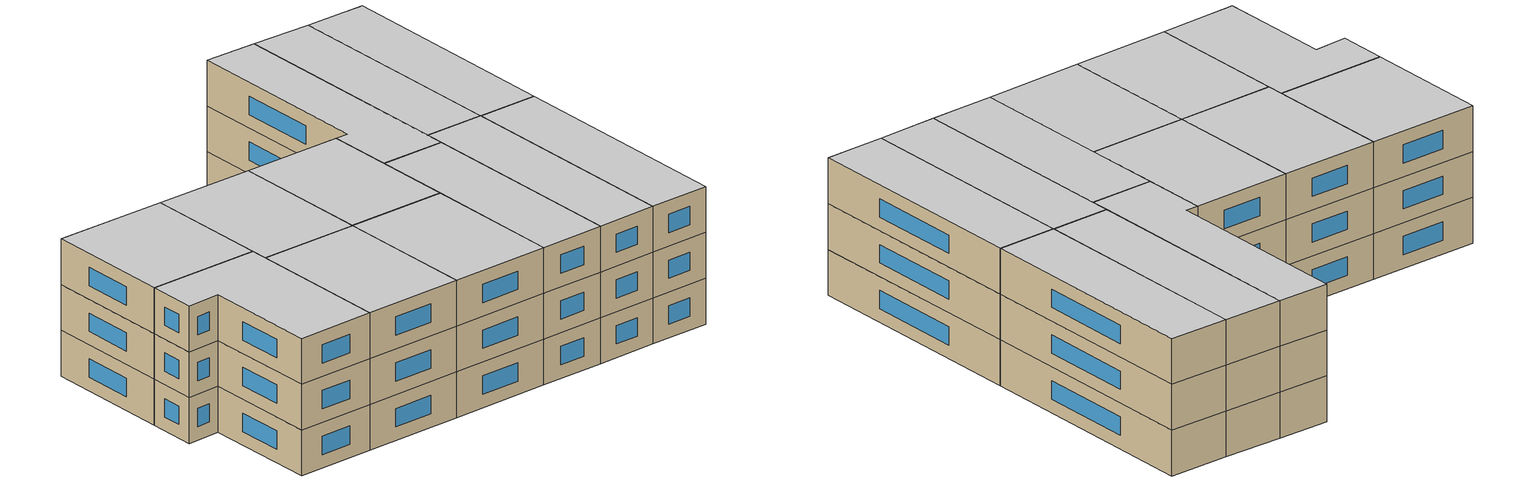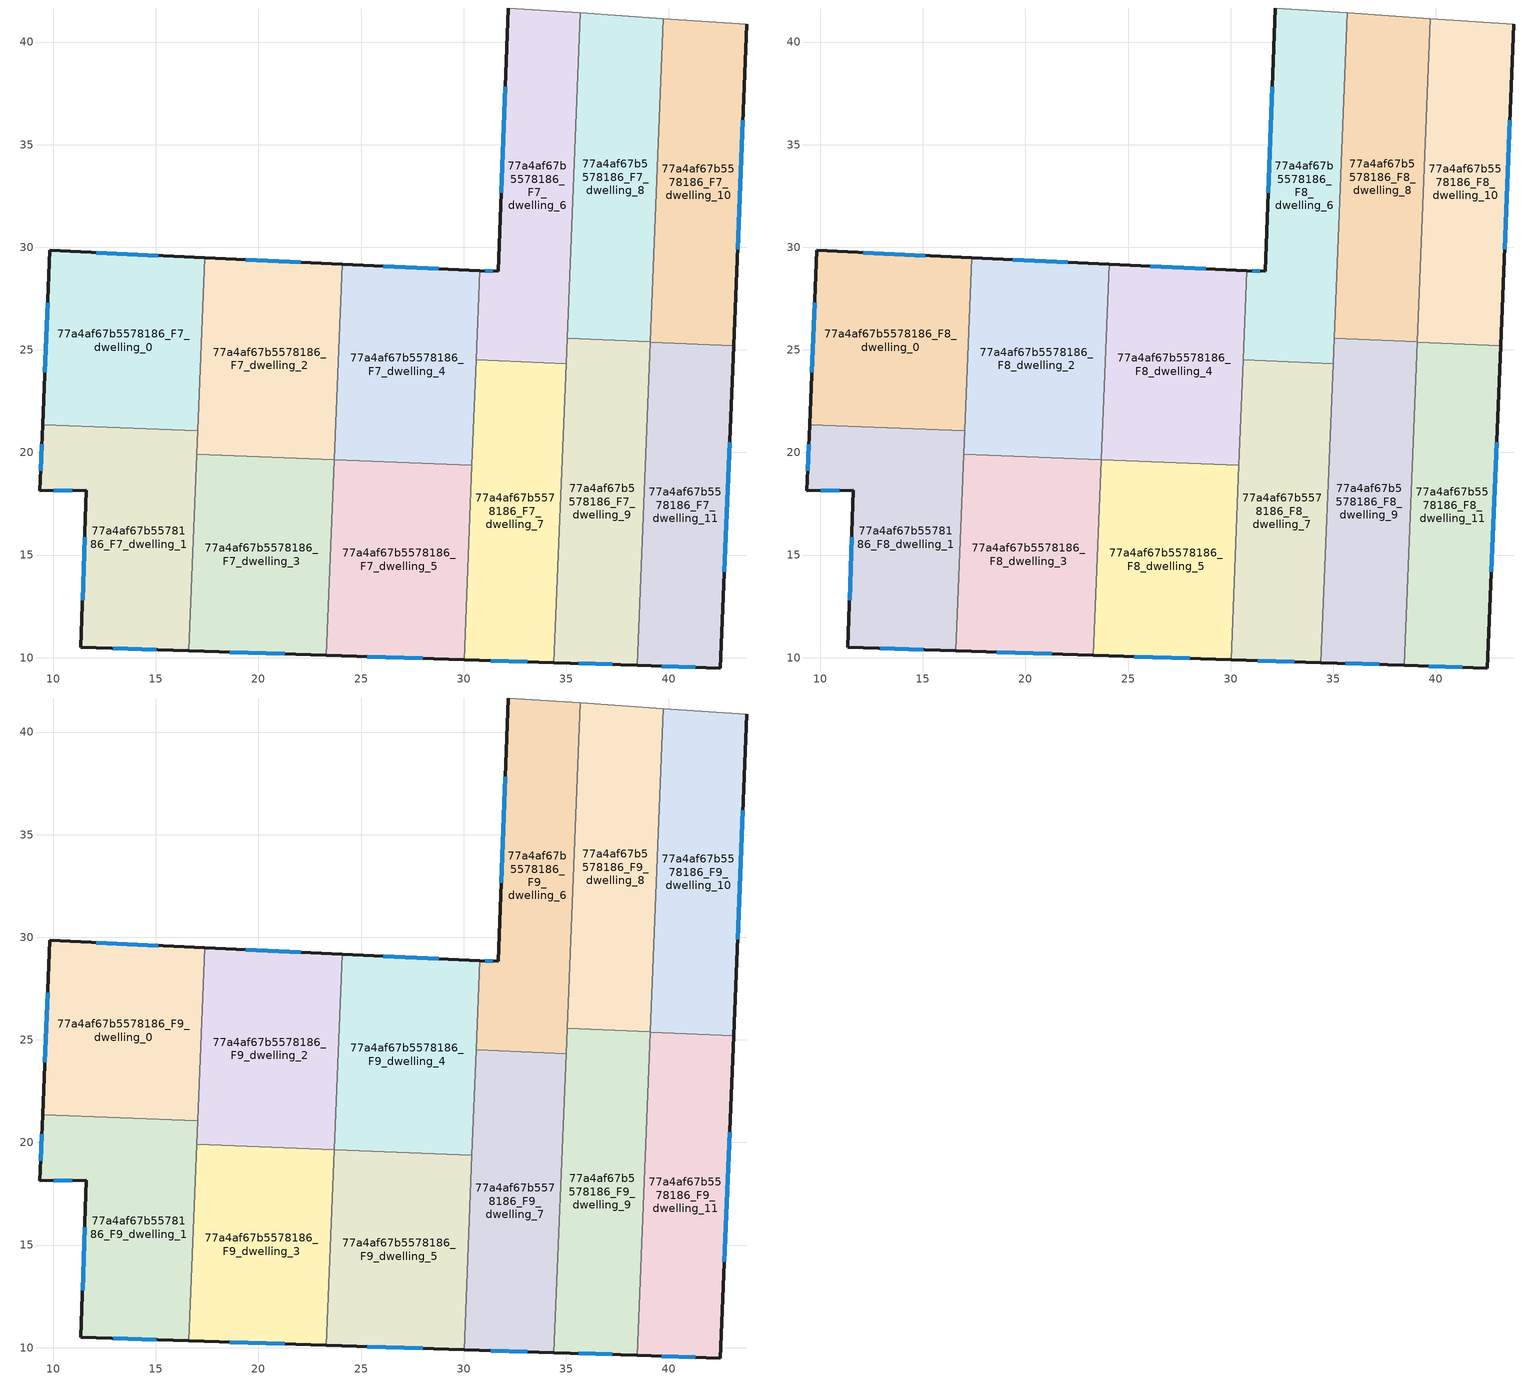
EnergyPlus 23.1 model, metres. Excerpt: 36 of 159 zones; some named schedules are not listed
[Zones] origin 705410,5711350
77a4af67b5578186_F7_dwelling_0
 floor to 77a4af67b5578186_F6_dwelling_0 (EU_floor_Construction): 17.38,29.49 17.04,21.05 9.48,21.36 9.83,29.84 z21
 wall outside (EU_wall_Construction): 17.38,29.49 9.83,29.84 9.48,21.36 z21:24
 wall to 77a4af67b5578186_F7_dwelling_1 (EU_wall_Construction): 9.48,21.36 17.04,21.05 z21:24
 wall to 77a4af67b5578186_F7_dwelling_2 (EU_wall_Construction): 17.04,21.05 17.38,29.49 z21:24
 window (EU_Window_Construction): 9.73,27.3 9.58,23.9 / 15.12,29.6 12.09,29.74 z21.9:23.1
77a4af67b5578186_F7_dwelling_1
 floor to 77a4af67b5578186_F6_dwelling_1 (EU_floor_Construction): 17.04,21.05 16.6,10.33 11.35,10.5 11.61,18.16 9.34,18.14 9.48,21.36 z21
 wall outside (EU_wall_Construction): 9.48,21.36 9.34,18.14 11.61,18.16 11.35,10.5 16.6,10.33 z21:24
 wall to 77a4af67b5578186_F7_dwelling_3 (EU_wall_Construction): 16.6,10.33 16.99,19.92 z21:24
 wall to 77a4af67b5578186_F7_dwelling_2 (EU_wall_Construction): 16.99,19.92 17.04,21.05 z21:24
 window (EU_Window_Construction): 12.92,10.45 15.03,10.39 / 11.53,15.86 11.42,12.8 / 10.02,18.15 10.93,18.15 / 9.44,20.4 9.38,19.1 z21.9:23.1
77a4af67b5578186_F7_dwelling_10
 floor to 77a4af67b5578186_F6_dwelling_10 (EU_floor_Construction): 43.79,40.87 43.16,25.2 39.09,25.37 39.73,41.15 z21
 wall outside (EU_wall_Construction): 43.16,25.2 43.79,40.87 z21:24
 wall to 77a4af67b5578186_F7_dwelling_11 (EU_wall_Construction): 39.09,25.37 43.16,25.2 z21:24
 wall adiabatic (EU_wall_Construction): 43.79,40.87 39.73,41.15 z21:24
 wall to 77a4af67b5578186_F7_dwelling_8 (EU_wall_Construction): 39.73,41.15 39.09,25.41 z21:24
 wall to 77a4af67b5578186_F7_dwelling_9 (EU_wall_Construction): 39.09,25.41 39.09,25.37 z21:24
 window (EU_Window_Construction): 43.35,29.89 43.6,36.18 z21.9:23.1
77a4af67b5578186_F7_dwelling_11
 floor to 77a4af67b5578186_F6_dwelling_11 (EU_floor_Construction): 43.16,25.2 42.51,9.5 38.45,9.63 39.09,25.37 z21
 wall outside (EU_wall_Construction): 38.45,9.63 42.51,9.5 43.16,25.2 z21:24
 wall to 77a4af67b5578186_F7_dwelling_9 (EU_wall_Construction): 39.09,25.37 38.45,9.63 z21:24
 window (EU_Window_Construction): 42.71,14.2 42.96,20.5 / 39.67,9.59 41.3,9.53 z21.9:23.1
77a4af67b5578186_F7_dwelling_2
 floor to 77a4af67b5578186_F6_dwelling_2 (EU_floor_Construction): 24.07,29.18 23.68,19.64 16.99,19.92 17.38,29.49 z21
 wall outside (EU_wall_Construction): 24.07,29.18 17.38,29.49 z21:24
 wall to 77a4af67b5578186_F7_dwelling_3 (EU_wall_Construction): 16.99,19.92 23.68,19.64 z21:24
 wall to 77a4af67b5578186_F7_dwelling_4 (EU_wall_Construction): 23.68,19.65 24.07,29.18 z21:24
 window (EU_Window_Construction): 22.07,29.27 19.38,29.4 z21.9:23.1
77a4af67b5578186_F7_dwelling_3
 floor to 77a4af67b5578186_F6_dwelling_3 (EU_floor_Construction): 23.68,19.64 23.29,10.12 16.6,10.33 16.99,19.92 z21
 wall outside (EU_wall_Construction): 16.6,10.33 23.29,10.12 z21:24
 wall to 77a4af67b5578186_F7_dwelling_5 (EU_wall_Construction): 23.29,10.12 23.68,19.64 z21:24
 window (EU_Window_Construction): 18.6,10.27 21.29,10.18 z21.9:23.1
77a4af67b5578186_F7_dwelling_4
 floor to 77a4af67b5578186_F6_dwelling_4 (EU_floor_Construction): 30.79,28.86 30.41,19.38 23.68,19.65 24.07,29.18 z21
 wall outside (EU_wall_Construction): 30.79,28.86 24.07,29.18 z21:24
 wall to 77a4af67b5578186_F7_dwelling_5 (EU_wall_Construction): 23.68,19.65 30.41,19.38 z21:24
 wall to 77a4af67b5578186_F7_dwelling_7 (EU_wall_Construction): 30.4,19.38 30.61,24.51 z21:24
 wall to 77a4af67b5578186_F7_dwelling_6 (EU_wall_Construction): 30.62,24.51 30.79,28.86 z21:24
 window (EU_Window_Construction): 28.78,28.96 26.08,29.08 z21.9:23.1
77a4af67b5578186_F7_dwelling_5
 floor to 77a4af67b5578186_F6_dwelling_5 (EU_floor_Construction): 30.41,19.38 30.02,9.9 23.29,10.12 23.68,19.65 z21
 wall outside (EU_wall_Construction): 23.29,10.12 30.02,9.9 z21:24
 wall to 77a4af67b5578186_F7_dwelling_7 (EU_wall_Construction): 30.02,9.9 30.4,19.38 z21:24
 window (EU_Window_Construction): 25.31,10.05 28,9.97 z21.9:23.1
77a4af67b5578186_F7_dwelling_6
 floor to 77a4af67b5578186_F6_dwelling_6 (EU_floor_Construction): 35.69,41.42 34.99,24.33 30.61,24.51 30.79,28.86 31.68,28.82 32.17,41.66 z21
 wall outside (EU_wall_Construction): 32.17,41.66 31.68,28.82 30.79,28.86 z21:24
 wall adiabatic (EU_wall_Construction): 35.69,41.42 32.17,41.66 z21:24
 wall to 77a4af67b5578186_F7_dwelling_7 (EU_wall_Construction): 30.61,24.51 34.99,24.33 z21:24
 wall to 77a4af67b5578186_F7_dwelling_8 (EU_wall_Construction): 35.04,25.57 35.69,41.42 z21:24
 wall to 77a4af67b5578186_F7_dwelling_9 (EU_wall_Construction): 34.99,24.33 35.04,25.57 z21:24
 window (EU_Window_Construction): 31.41,28.84 31.06,28.85 / 32.02,37.82 31.83,32.67 z21.9:23.1
77a4af67b5578186_F7_dwelling_7
 floor to 77a4af67b5578186_F6_dwelling_7 (EU_floor_Construction): 34.99,24.33 34.4,9.76 30.02,9.9 30.61,24.51 z21
 wall outside (EU_wall_Construction): 30.02,9.9 34.4,9.76 z21:24
 wall to 77a4af67b5578186_F7_dwelling_9 (EU_wall_Construction): 34.4,9.76 34.99,24.33 z21:24
 window (EU_Window_Construction): 31.33,9.86 33.09,9.8 z21.9:23.1
77a4af67b5578186_F7_dwelling_8
 floor to 77a4af67b5578186_F6_dwelling_8 (EU_floor_Construction): 39.73,41.15 39.09,25.41 35.05,25.57 35.69,41.42 z21
 wall to 77a4af67b5578186_F7_dwelling_9 (EU_wall_Construction): 35.05,25.57 39.09,25.41 z21:24
 wall adiabatic (EU_wall_Construction): 39.73,41.15 35.69,41.42 z21:24
77a4af67b5578186_F7_dwelling_9
 floor to 77a4af67b5578186_F6_dwelling_9 (EU_floor_Construction): 39.09,25.41 38.45,9.63 34.4,9.76 35.05,25.57 z21
 wall outside (EU_wall_Construction): 34.4,9.76 38.45,9.63 z21:24
 window (EU_Window_Construction): 35.61,9.72 37.24,9.67 z21.9:23.1
77a4af67b5578186_F8_dwelling_0
 floor to 77a4af67b5578186_F7_dwelling_0 (EU_floor_Construction): 17.38,29.49 17.04,21.05 9.48,21.36 9.83,29.84 z24
 wall outside (EU_wall_Construction): 17.38,29.49 9.83,29.84 9.48,21.36 z24:27
 wall to 77a4af67b5578186_F8_dwelling_1 (EU_wall_Construction): 9.48,21.36 17.04,21.05 z24:27
 wall to 77a4af67b5578186_F8_dwelling_2 (EU_wall_Construction): 17.04,21.05 17.38,29.49 z24:27
 window (EU_Window_Construction): 9.73,27.3 9.58,23.9 / 15.12,29.6 12.09,29.74 z24.9:26.1
77a4af67b5578186_F8_dwelling_1
 floor to 77a4af67b5578186_F7_dwelling_1 (EU_floor_Construction): 17.04,21.05 16.6,10.33 11.35,10.5 11.61,18.16 9.34,18.14 9.48,21.36 z24
 wall outside (EU_wall_Construction): 9.48,21.36 9.34,18.14 11.61,18.16 11.35,10.5 16.6,10.33 z24:27
 wall to 77a4af67b5578186_F8_dwelling_3 (EU_wall_Construction): 16.6,10.33 16.99,19.92 z24:27
 wall to 77a4af67b5578186_F8_dwelling_2 (EU_wall_Construction): 16.99,19.92 17.04,21.05 z24:27
 window (EU_Window_Construction): 12.92,10.45 15.03,10.39 / 11.53,15.86 11.42,12.8 / 10.02,18.15 10.93,18.15 / 9.44,20.4 9.38,19.1 z24.9:26.1
77a4af67b5578186_F8_dwelling_10
 floor to 77a4af67b5578186_F7_dwelling_10 (EU_floor_Construction): 43.79,40.87 43.16,25.2 39.09,25.37 39.73,41.15 z24
 wall outside (EU_wall_Construction): 43.16,25.2 43.79,40.87 z24:27
 wall to 77a4af67b5578186_F8_dwelling_11 (EU_wall_Construction): 39.09,25.37 43.16,25.2 z24:27
 wall adiabatic (EU_wall_Construction): 43.79,40.87 39.73,41.15 z24:27
 wall to 77a4af67b5578186_F8_dwelling_8 (EU_wall_Construction): 39.73,41.15 39.09,25.41 z24:27
 wall to 77a4af67b5578186_F8_dwelling_9 (EU_wall_Construction): 39.09,25.41 39.09,25.37 z24:27
 window (EU_Window_Construction): 43.35,29.89 43.6,36.18 z24.9:26.1
77a4af67b5578186_F8_dwelling_11
 floor to 77a4af67b5578186_F7_dwelling_11 (EU_floor_Construction): 43.16,25.2 42.51,9.5 38.45,9.63 39.09,25.37 z24
 wall outside (EU_wall_Construction): 38.45,9.63 42.51,9.5 43.16,25.2 z24:27
 wall to 77a4af67b5578186_F8_dwelling_9 (EU_wall_Construction): 39.09,25.37 38.45,9.63 z24:27
 window (EU_Window_Construction): 42.71,14.2 42.96,20.5 / 39.67,9.59 41.3,9.53 z24.9:26.1
77a4af67b5578186_F8_dwelling_2
 floor to 77a4af67b5578186_F7_dwelling_2 (EU_floor_Construction): 24.07,29.18 23.68,19.64 16.99,19.92 17.38,29.49 z24
 wall outside (EU_wall_Construction): 24.07,29.18 17.38,29.49 z24:27
 wall to 77a4af67b5578186_F8_dwelling_3 (EU_wall_Construction): 16.99,19.92 23.68,19.64 z24:27
 wall to 77a4af67b5578186_F8_dwelling_4 (EU_wall_Construction): 23.68,19.65 24.07,29.18 z24:27
 window (EU_Window_Construction): 22.07,29.27 19.38,29.4 z24.9:26.1
77a4af67b5578186_F8_dwelling_3
 floor to 77a4af67b5578186_F7_dwelling_3 (EU_floor_Construction): 23.68,19.64 23.29,10.12 16.6,10.33 16.99,19.92 z24
 wall outside (EU_wall_Construction): 16.6,10.33 23.29,10.12 z24:27
 wall to 77a4af67b5578186_F8_dwelling_5 (EU_wall_Construction): 23.29,10.12 23.68,19.64 z24:27
 window (EU_Window_Construction): 18.6,10.27 21.29,10.18 z24.9:26.1
77a4af67b5578186_F8_dwelling_4
 floor to 77a4af67b5578186_F7_dwelling_4 (EU_floor_Construction): 30.79,28.86 30.41,19.38 23.68,19.65 24.07,29.18 z24
 wall outside (EU_wall_Construction): 30.79,28.86 24.07,29.18 z24:27
 wall to 77a4af67b5578186_F8_dwelling_5 (EU_wall_Construction): 23.68,19.65 30.41,19.38 z24:27
 wall to 77a4af67b5578186_F8_dwelling_7 (EU_wall_Construction): 30.4,19.38 30.61,24.51 z24:27
 wall to 77a4af67b5578186_F8_dwelling_6 (EU_wall_Construction): 30.62,24.51 30.79,28.86 z24:27
 window (EU_Window_Construction): 28.78,28.96 26.08,29.08 z24.9:26.1
77a4af67b5578186_F8_dwelling_5
 floor to 77a4af67b5578186_F7_dwelling_5 (EU_floor_Construction): 30.41,19.38 30.02,9.9 23.29,10.12 23.68,19.65 z24
 wall outside (EU_wall_Construction): 23.29,10.12 30.02,9.9 z24:27
 wall to 77a4af67b5578186_F8_dwelling_7 (EU_wall_Construction): 30.02,9.9 30.4,19.38 z24:27
 window (EU_Window_Construction): 25.31,10.05 28,9.97 z24.9:26.1
77a4af67b5578186_F8_dwelling_6
 floor to 77a4af67b5578186_F7_dwelling_6 (EU_floor_Construction): 35.69,41.42 34.99,24.33 30.61,24.51 30.79,28.86 31.68,28.82 32.17,41.66 z24
 wall outside (EU_wall_Construction): 32.17,41.66 31.68,28.82 30.79,28.86 z24:27
 wall adiabatic (EU_wall_Construction): 35.69,41.42 32.17,41.66 z24:27
 wall to 77a4af67b5578186_F8_dwelling_7 (EU_wall_Construction): 30.61,24.51 34.99,24.33 z24:27
 wall to 77a4af67b5578186_F8_dwelling_8 (EU_wall_Construction): 35.04,25.57 35.69,41.42 z24:27
 wall to 77a4af67b5578186_F8_dwelling_9 (EU_wall_Construction): 34.99,24.33 35.04,25.57 z24:27
 window (EU_Window_Construction): 31.41,28.84 31.06,28.85 / 32.02,37.82 31.83,32.67 z24.9:26.1
77a4af67b5578186_F8_dwelling_7
 floor to 77a4af67b5578186_F7_dwelling_7 (EU_floor_Construction): 34.99,24.33 34.4,9.76 30.02,9.9 30.61,24.51 z24
 wall outside (EU_wall_Construction): 30.02,9.9 34.4,9.76 z24:27
 wall to 77a4af67b5578186_F8_dwelling_9 (EU_wall_Construction): 34.4,9.76 34.99,24.33 z24:27
 window (EU_Window_Construction): 31.33,9.86 33.09,9.8 z24.9:26.1
77a4af67b5578186_F8_dwelling_8
 floor to 77a4af67b5578186_F7_dwelling_8 (EU_floor_Construction): 39.73,41.15 39.09,25.41 35.05,25.57 35.69,41.42 z24
 wall to 77a4af67b5578186_F8_dwelling_9 (EU_wall_Construction): 35.05,25.57 39.09,25.41 z24:27
 wall adiabatic (EU_wall_Construction): 39.73,41.15 35.69,41.42 z24:27
77a4af67b5578186_F8_dwelling_9
 floor to 77a4af67b5578186_F7_dwelling_9 (EU_floor_Construction): 39.09,25.41 38.45,9.63 34.4,9.76 35.05,25.57 z24
 wall outside (EU_wall_Construction): 34.4,9.76 38.45,9.63 z24:27
 window (EU_Window_Construction): 35.61,9.72 37.24,9.67 z24.9:26.1
77a4af67b5578186_F9_dwelling_0
 floor to 77a4af67b5578186_F8_dwelling_0 (EU_floor_Construction): 17.38,29.49 17.04,21.05 9.48,21.36 9.83,29.84 z27
 wall outside (EU_wall_Construction): 17.38,29.49 9.83,29.84 9.48,21.36 z27:30
 wall to 77a4af67b5578186_F9_dwelling_1 (EU_wall_Construction): 9.48,21.36 17.04,21.05 z27:30
 wall to 77a4af67b5578186_F9_dwelling_2 (EU_wall_Construction): 17.04,21.05 17.38,29.49 z27:30
 window (EU_Window_Construction): 9.73,27.3 9.58,23.9 / 15.12,29.6 12.09,29.74 z27.9:29.1
 ceiling to 77a4af67b5578186_F10_dwelling_0 (EU_floor_Construction): 17.04,21.05 17.38,29.49 9.83,29.84 9.48,21.36 z30
77a4af67b5578186_F9_dwelling_1
 floor to 77a4af67b5578186_F8_dwelling_1 (EU_floor_Construction): 17.04,21.05 16.6,10.33 11.35,10.5 11.61,18.16 9.34,18.14 9.48,21.36 z27
 wall outside (EU_wall_Construction): 9.48,21.36 9.34,18.14 11.61,18.16 11.35,10.5 16.6,10.33 z27:30
 wall to 77a4af67b5578186_F9_dwelling_3 (EU_wall_Construction): 16.6,10.33 16.99,19.92 z27:30
 wall to 77a4af67b5578186_F9_dwelling_2 (EU_wall_Construction): 16.99,19.92 17.04,21.05 z27:30
 window (EU_Window_Construction): 12.92,10.45 15.03,10.39 / 11.53,15.86 11.42,12.8 / 10.02,18.15 10.93,18.15 / 9.44,20.4 9.38,19.1 z27.9:29.1
 ceiling to 77a4af67b5578186_F10_dwelling_1 (EU_floor_Construction): 16.6,10.33 17.04,21.05 9.48,21.36 9.34,18.14 11.61,18.16 11.35,10.5 z30
77a4af67b5578186_F9_dwelling_10
 floor to 77a4af67b5578186_F8_dwelling_10 (EU_floor_Construction): 43.79,40.87 43.16,25.2 39.09,25.37 39.73,41.15 z27
 wall outside (EU_wall_Construction): 43.16,25.2 43.79,40.87 z27:30
 wall to 77a4af67b5578186_F9_dwelling_11 (EU_wall_Construction): 39.09,25.37 43.16,25.2 z27:30
 wall adiabatic (EU_wall_Construction): 43.79,40.87 39.73,41.15 z27:30
 wall to 77a4af67b5578186_F9_dwelling_8 (EU_wall_Construction): 39.73,41.15 39.09,25.41 z27:30
 wall to 77a4af67b5578186_F9_dwelling_9 (EU_wall_Construction): 39.09,25.41 39.09,25.37 z27:30
 window (EU_Window_Construction): 43.35,29.89 43.6,36.18 z27.9:29.1
 ceiling to 77a4af67b5578186_F10_dwelling_10 (EU_floor_Construction): 43.16,25.2 43.79,40.87 39.73,41.15 39.09,25.37 z30
77a4af67b5578186_F9_dwelling_11
 floor to 77a4af67b5578186_F8_dwelling_11 (EU_floor_Construction): 43.16,25.2 42.51,9.5 38.45,9.63 39.09,25.37 z27
 wall outside (EU_wall_Construction): 38.45,9.63 42.51,9.5 43.16,25.2 z27:30
 wall to 77a4af67b5578186_F9_dwelling_9 (EU_wall_Construction): 39.09,25.37 38.45,9.63 z27:30
 window (EU_Window_Construction): 42.71,14.2 42.96,20.5 / 39.67,9.59 41.3,9.53 z27.9:29.1
 ceiling to 77a4af67b5578186_F10_dwelling_11 (EU_floor_Construction): 42.51,9.5 43.16,25.2 39.09,25.37 38.45,9.63 z30
77a4af67b5578186_F9_dwelling_2
 floor to 77a4af67b5578186_F8_dwelling_2 (EU_floor_Construction): 24.07,29.18 23.68,19.64 16.99,19.92 17.38,29.49 z27
 wall outside (EU_wall_Construction): 24.07,29.18 17.38,29.49 z27:30
 wall to 77a4af67b5578186_F9_dwelling_3 (EU_wall_Construction): 16.99,19.92 23.68,19.64 z27:30
 wall to 77a4af67b5578186_F9_dwelling_4 (EU_wall_Construction): 23.68,19.65 24.07,29.18 z27:30
 window (EU_Window_Construction): 22.07,29.27 19.38,29.4 z27.9:29.1
 ceiling to 77a4af67b5578186_F10_dwelling_2 (EU_floor_Construction): 23.68,19.64 24.07,29.18 17.38,29.49 16.99,19.92 z30
77a4af67b5578186_F9_dwelling_3
 floor to 77a4af67b5578186_F8_dwelling_3 (EU_floor_Construction): 23.68,19.64 23.29,10.12 16.6,10.33 16.99,19.92 z27
 wall outside (EU_wall_Construction): 16.6,10.33 23.29,10.12 z27:30
 wall to 77a4af67b5578186_F9_dwelling_5 (EU_wall_Construction): 23.29,10.12 23.68,19.64 z27:30
 window (EU_Window_Construction): 18.6,10.27 21.29,10.18 z27.9:29.1
 ceiling to 77a4af67b5578186_F10_dwelling_3 (EU_floor_Construction): 23.29,10.12 23.68,19.64 16.99,19.92 16.6,10.33 z30
77a4af67b5578186_F9_dwelling_4
 floor to 77a4af67b5578186_F8_dwelling_4 (EU_floor_Construction): 30.79,28.86 30.41,19.38 23.68,19.65 24.07,29.18 z27
 wall outside (EU_wall_Construction): 30.79,28.86 24.07,29.18 z27:30
 wall to 77a4af67b5578186_F9_dwelling_5 (EU_wall_Construction): 23.68,19.65 30.41,19.38 z27:30
 wall to 77a4af67b5578186_F9_dwelling_7 (EU_wall_Construction): 30.4,19.38 30.61,24.51 z27:30
 wall to 77a4af67b5578186_F9_dwelling_6 (EU_wall_Construction): 30.62,24.51 30.79,28.86 z27:30
 window (EU_Window_Construction): 28.78,28.96 26.08,29.08 z27.9:29.1
 ceiling to 77a4af67b5578186_F10_dwelling_4 (EU_floor_Construction): 30.41,19.38 30.79,28.86 24.07,29.18 23.68,19.65 z30
77a4af67b5578186_F9_dwelling_5
 floor to 77a4af67b5578186_F8_dwelling_5 (EU_floor_Construction): 30.41,19.38 30.02,9.9 23.29,10.12 23.68,19.65 z27
 wall outside (EU_wall_Construction): 23.29,10.12 30.02,9.9 z27:30
 wall to 77a4af67b5578186_F9_dwelling_7 (EU_wall_Construction): 30.02,9.9 30.4,19.38 z27:30
 window (EU_Window_Construction): 25.31,10.05 28,9.97 z27.9:29.1
 ceiling to 77a4af67b5578186_F10_dwelling_5 (EU_floor_Construction): 30.02,9.9 30.41,19.38 23.68,19.65 23.29,10.12 z30
77a4af67b5578186_F9_dwelling_6
 floor to 77a4af67b5578186_F8_dwelling_6 (EU_floor_Construction): 35.69,41.42 34.99,24.33 30.61,24.51 30.79,28.86 31.68,28.82 32.17,41.66 z27
 wall outside (EU_wall_Construction): 32.17,41.66 31.68,28.82 30.79,28.86 z27:30
 wall adiabatic (EU_wall_Construction): 35.69,41.42 32.17,41.66 z27:30
 wall to 77a4af67b5578186_F9_dwelling_7 (EU_wall_Construction): 30.61,24.51 34.99,24.33 z27:30
 wall to 77a4af67b5578186_F9_dwelling_8 (EU_wall_Construction): 35.04,25.57 35.69,41.42 z27:30
 wall to 77a4af67b5578186_F9_dwelling_9 (EU_wall_Construction): 34.99,24.33 35.04,25.57 z27:30
 window (EU_Window_Construction): 31.41,28.84 31.06,28.85 / 32.02,37.82 31.83,32.67 z27.9:29.1
 ceiling to 77a4af67b5578186_F10_dwelling_6 (EU_floor_Construction): 34.99,24.33 35.69,41.42 32.17,41.66 31.68,28.82 30.79,28.86 30.61,24.51 z30
77a4af67b5578186_F9_dwelling_7
 floor to 77a4af67b5578186_F8_dwelling_7 (EU_floor_Construction): 34.99,24.33 34.4,9.76 30.02,9.9 30.61,24.51 z27
 wall outside (EU_wall_Construction): 30.02,9.9 34.4,9.76 z27:30
 wall to 77a4af67b5578186_F9_dwelling_9 (EU_wall_Construction): 34.4,9.76 34.99,24.33 z27:30
 window (EU_Window_Construction): 31.33,9.86 33.09,9.8 z27.9:29.1
 ceiling to 77a4af67b5578186_F10_dwelling_7 (EU_floor_Construction): 34.4,9.76 34.99,24.33 30.61,24.51 30.02,9.9 z30
77a4af67b5578186_F9_dwelling_8
 floor to 77a4af67b5578186_F8_dwelling_8 (EU_floor_Construction): 39.73,41.15 39.09,25.41 35.05,25.57 35.69,41.42 z27
 wall to 77a4af67b5578186_F9_dwelling_9 (EU_wall_Construction): 35.05,25.57 39.09,25.41 z27:30
 wall adiabatic (EU_wall_Construction): 39.73,41.15 35.69,41.42 z27:30
 ceiling to 77a4af67b5578186_F10_dwelling_8 (EU_floor_Construction): 39.09,25.41 39.73,41.15 35.69,41.42 35.05,25.57 z30
77a4af67b5578186_F9_dwelling_9
 floor to 77a4af67b5578186_F8_dwelling_9 (EU_floor_Construction): 39.09,25.41 38.45,9.63 34.4,9.76 35.05,25.57 z27
 wall outside (EU_wall_Construction): 34.4,9.76 38.45,9.63 z27:30
 window (EU_Window_Construction): 35.61,9.72 37.24,9.67 z27.9:29.1
 ceiling to 77a4af67b5578186_F10_dwelling_9 (EU_floor_Construction): 38.45,9.63 39.09,25.41 35.05,25.57 34.4,9.76 z30
[Building]
EU S2 Campaign: North Axis=0; Terrain=City; Solar Distribution=FullExterior
[Site:Location]
London: Latitude=51.5; Longitude=-0.5; Time Zone=0; Elevation=25
[SizingPeriod:WeatherFileDays]
AnnualSizingPeriod: Begin Month=1; Begin Day of Month=1; End Month=12; End Day of Month=31; Day of Week for Start Day=Monday; Use Weather File Daylight Saving Period=No; Use Weather File Rain and Snow Indicators=No
[MATERIAL]
EU_InternalMass_Material: Roughness=MediumRough; Thickness=0.1; Conductivity=1; Density=1800; Specific Heat=900; Thermal Absorptance=0.9; Solar Absorptance=0.7; Visible Absorptance=0.7
[MATERIAL:NOMASS] Roughness=MediumRough; Thermal Absorptance=0.9; Solar Absorptance=0.7; Visible Absorptance=0.7
Name | Thermal Resistance
EU_wall_NoMass | 1.04674
EU_floor_NoMass | 2.04616
[WINDOWMATERIAL:SIMPLEGLAZINGSYSTEM]
EU_Window_SimpleGlazing: UFactor=4.25843; Solar Heat Gain Coefficient=0.85; Visible Transmittance=0.85
[CONSTRUCTION]
EU_wall_Construction: EU_wall_NoMass
EU_floor_Construction: EU_floor_NoMass
EU_Window_Construction: EU_Window_SimpleGlazing
EU_InternalMass_Construction: EU_InternalMass_Material
[ZONE] Type=1; Multiplier=1; Ceiling Height=autocalculate; Floor Area=autocalculate; Part of Total Floor Area=Yes
Name | Volume
77a4af67b5578186_F7_dwelling_0; 77a4af67b5578186_F8_dwelling_0; 77a4af67b5578186_F9_dwelling_0 | 192.081
77a4af67b5578186_F7_dwelling_1; 77a4af67b5578186_F8_dwelling_1; 77a4af67b5578186_F9_dwelling_1 | 192.085
77a4af67b5578186_F7_dwelling_10; 77a4af67b5578186_F8_dwelling_10; 77a4af67b5578186_F9_dwelling_10 | 192.09
77a4af67b5578186_F7_dwelling_11; 77a4af67b5578186_F8_dwelling_11; 77a4af67b5578186_F9_dwelling_11 | 192.076
77a4af67b5578186_F7_dwelling_2; 77a4af67b5578186_F8_dwelling_2; 77a4af67b5578186_F9_dwelling_2 | 192.092
77a4af67b5578186_F7_dwelling_3; 77a4af67b5578186_F8_dwelling_3; 77a4af67b5578186_F9_dwelling_3 | 192.078
77a4af67b5578186_F7_dwelling_4; 77a4af67b5578186_F8_dwelling_4; 77a4af67b5578186_F9_dwelling_4 | 192.07
77a4af67b5578186_F7_dwelling_5; 77a4af67b5578186_F8_dwelling_5; 77a4af67b5578186_F9_dwelling_5 | 192.069
77a4af67b5578186_F7_dwelling_6; 77a4af67b5578186_F8_dwelling_6; 77a4af67b5578186_F9_dwelling_6 | 192.056
77a4af67b5578186_F7_dwelling_7; 77a4af67b5578186_F8_dwelling_7; 77a4af67b5578186_F9_dwelling_7 | 192.053
77a4af67b5578186_F7_dwelling_8; 77a4af67b5578186_F8_dwelling_8; 77a4af67b5578186_F9_dwelling_8 | 192.045
77a4af67b5578186_F7_dwelling_9; 77a4af67b5578186_F8_dwelling_9; 77a4af67b5578186_F9_dwelling_9 | 192.064
[INTERNALMASS] Construction=EU_InternalMass_Construction
Name | Zone or ZoneList | Surface Area
77a4af67b5578186_F7_dwelling_0_EU_InternalMass | 77a4af67b5578186_F7_dwelling_0 | 64.0267
77a4af67b5578186_F7_dwelling_1_EU_InternalMass | 77a4af67b5578186_F7_dwelling_1 | 64.0281
77a4af67b5578186_F7_dwelling_2_EU_InternalMass | 77a4af67b5578186_F7_dwelling_2 | 64.0305
77a4af67b5578186_F7_dwelling_3_EU_InternalMass | 77a4af67b5578186_F7_dwelling_3 | 64.026
77a4af67b5578186_F7_dwelling_4_EU_InternalMass | 77a4af67b5578186_F7_dwelling_4 | 64.0257
77a4af67b5578186_F7_dwelling_5_EU_InternalMass | 77a4af67b5578186_F7_dwelling_5 | 64.0233
77a4af67b5578186_F7_dwelling_6_EU_InternalMass | 77a4af67b5578186_F7_dwelling_6 | 64.0185
77a4af67b5578186_F7_dwelling_7_EU_InternalMass | 77a4af67b5578186_F7_dwelling_7 | 64.018
77a4af67b5578186_F7_dwelling_8_EU_InternalMass | 77a4af67b5578186_F7_dwelling_8 | 64.0146
77a4af67b5578186_F7_dwelling_9_EU_InternalMass | 77a4af67b5578186_F7_dwelling_9 | 64.0217
77a4af67b5578186_F7_dwelling_10_EU_InternalMass | 77a4af67b5578186_F7_dwelling_10 | 64.03
77a4af67b5578186_F7_dwelling_11_EU_InternalMass | 77a4af67b5578186_F7_dwelling_11 | 64.0256
77a4af67b5578186_F8_dwelling_0_EU_InternalMass | 77a4af67b5578186_F8_dwelling_0 | 64.0267
77a4af67b5578186_F8_dwelling_1_EU_InternalMass | 77a4af67b5578186_F8_dwelling_1 | 64.0281
77a4af67b5578186_F8_dwelling_2_EU_InternalMass | 77a4af67b5578186_F8_dwelling_2 | 64.0305
77a4af67b5578186_F8_dwelling_3_EU_InternalMass | 77a4af67b5578186_F8_dwelling_3 | 64.026
77a4af67b5578186_F8_dwelling_4_EU_InternalMass | 77a4af67b5578186_F8_dwelling_4 | 64.0257
77a4af67b5578186_F8_dwelling_5_EU_InternalMass | 77a4af67b5578186_F8_dwelling_5 | 64.0233
77a4af67b5578186_F8_dwelling_6_EU_InternalMass | 77a4af67b5578186_F8_dwelling_6 | 64.0185
77a4af67b5578186_F8_dwelling_7_EU_InternalMass | 77a4af67b5578186_F8_dwelling_7 | 64.018
77a4af67b5578186_F8_dwelling_8_EU_InternalMass | 77a4af67b5578186_F8_dwelling_8 | 64.0146
77a4af67b5578186_F8_dwelling_9_EU_InternalMass | 77a4af67b5578186_F8_dwelling_9 | 64.0217
77a4af67b5578186_F8_dwelling_10_EU_InternalMass | 77a4af67b5578186_F8_dwelling_10 | 64.03
77a4af67b5578186_F8_dwelling_11_EU_InternalMass | 77a4af67b5578186_F8_dwelling_11 | 64.0256
77a4af67b5578186_F9_dwelling_0_EU_InternalMass | 77a4af67b5578186_F9_dwelling_0 | 64.0267
77a4af67b5578186_F9_dwelling_1_EU_InternalMass | 77a4af67b5578186_F9_dwelling_1 | 64.0281
77a4af67b5578186_F9_dwelling_2_EU_InternalMass | 77a4af67b5578186_F9_dwelling_2 | 64.0305
77a4af67b5578186_F9_dwelling_3_EU_InternalMass | 77a4af67b5578186_F9_dwelling_3 | 64.026
77a4af67b5578186_F9_dwelling_4_EU_InternalMass | 77a4af67b5578186_F9_dwelling_4 | 64.0257
77a4af67b5578186_F9_dwelling_5_EU_InternalMass | 77a4af67b5578186_F9_dwelling_5 | 64.0233
77a4af67b5578186_F9_dwelling_6_EU_InternalMass | 77a4af67b5578186_F9_dwelling_6 | 64.0185
77a4af67b5578186_F9_dwelling_7_EU_InternalMass | 77a4af67b5578186_F9_dwelling_7 | 64.018
77a4af67b5578186_F9_dwelling_8_EU_InternalMass | 77a4af67b5578186_F9_dwelling_8 | 64.0146
77a4af67b5578186_F9_dwelling_9_EU_InternalMass | 77a4af67b5578186_F9_dwelling_9 | 64.0217
77a4af67b5578186_F9_dwelling_10_EU_InternalMass | 77a4af67b5578186_F9_dwelling_10 | 64.03
77a4af67b5578186_F9_dwelling_11_EU_InternalMass | 77a4af67b5578186_F9_dwelling_11 | 64.0256
[OTHEREQUIPMENT] Fuel Type=Electricity; Design Level Calculation Method=Watts/Area; Power per Zone Floor Area=1; Fraction Latent=0; Fraction Radiant=0; Fraction Lost=0; Carbon Dioxide Generation Rate=0; EndUse Subcategory=EU_Step8_InternalGains
Name | Zone or ZoneList or Space or SpaceList | Schedule
EU_Step8_InternalGain_77a4af67b5578186_F7_dwelling_0_f000 | 77a4af67b5578186_F7_dwelling_0 | EU_Step8_GainSchedule_77a4af67b5578186_F7_dwelling_0_f000
EU_Step8_InternalGain_77a4af67b5578186_F7_dwelling_1_f000 | 77a4af67b5578186_F7_dwelling_1 | EU_Step8_GainSchedule_77a4af67b5578186_F7_dwelling_1_f000
EU_Step8_InternalGain_77a4af67b5578186_F7_dwelling_2_f000 | 77a4af67b5578186_F7_dwelling_2 | EU_Step8_GainSchedule_77a4af67b5578186_F7_dwelling_2_f000
EU_Step8_InternalGain_77a4af67b5578186_F7_dwelling_3_f000 | 77a4af67b5578186_F7_dwelling_3 | EU_Step8_GainSchedule_77a4af67b5578186_F7_dwelling_3_f000
EU_Step8_InternalGain_77a4af67b5578186_F7_dwelling_4_f000 | 77a4af67b5578186_F7_dwelling_4 | EU_Step8_GainSchedule_77a4af67b5578186_F7_dwelling_4_f000
EU_Step8_InternalGain_77a4af67b5578186_F7_dwelling_5_f000 | 77a4af67b5578186_F7_dwelling_5 | EU_Step8_GainSchedule_77a4af67b5578186_F7_dwelling_5_f000
EU_Step8_InternalGain_77a4af67b5578186_F7_dwelling_6_f000 | 77a4af67b5578186_F7_dwelling_6 | EU_Step8_GainSchedule_77a4af67b5578186_F7_dwelling_6_f000
EU_Step8_InternalGain_77a4af67b5578186_F7_dwelling_7_f000 | 77a4af67b5578186_F7_dwelling_7 | EU_Step8_GainSchedule_77a4af67b5578186_F7_dwelling_7_f000
EU_Step8_InternalGain_77a4af67b5578186_F7_dwelling_8_f000 | 77a4af67b5578186_F7_dwelling_8 | EU_Step8_GainSchedule_77a4af67b5578186_F7_dwelling_8_f000
EU_Step8_InternalGain_77a4af67b5578186_F7_dwelling_9_f000 | 77a4af67b5578186_F7_dwelling_9 | EU_Step8_GainSchedule_77a4af67b5578186_F7_dwelling_9_f000
EU_Step8_InternalGain_77a4af67b5578186_F7_dwelling_10_f000 | 77a4af67b5578186_F7_dwelling_10 | EU_Step8_GainSchedule_77a4af67b5578186_F7_dwelling_10_f000
EU_Step8_InternalGain_77a4af67b5578186_F7_dwelling_11_f000 | 77a4af67b5578186_F7_dwelling_11 | EU_Step8_GainSchedule_77a4af67b5578186_F7_dwelling_11_f000
EU_Step8_InternalGain_77a4af67b5578186_F8_dwelling_0_f000 | 77a4af67b5578186_F8_dwelling_0 | EU_Step8_GainSchedule_77a4af67b5578186_F8_dwelling_0_f000
EU_Step8_InternalGain_77a4af67b5578186_F8_dwelling_1_f000 | 77a4af67b5578186_F8_dwelling_1 | EU_Step8_GainSchedule_77a4af67b5578186_F8_dwelling_1_f000
EU_Step8_InternalGain_77a4af67b5578186_F8_dwelling_2_f000 | 77a4af67b5578186_F8_dwelling_2 | EU_Step8_GainSchedule_77a4af67b5578186_F8_dwelling_2_f000
EU_Step8_InternalGain_77a4af67b5578186_F8_dwelling_3_f000 | 77a4af67b5578186_F8_dwelling_3 | EU_Step8_GainSchedule_77a4af67b5578186_F8_dwelling_3_f000
EU_Step8_InternalGain_77a4af67b5578186_F8_dwelling_4_f000 | 77a4af67b5578186_F8_dwelling_4 | EU_Step8_GainSchedule_77a4af67b5578186_F8_dwelling_4_f000
EU_Step8_InternalGain_77a4af67b5578186_F8_dwelling_5_f000 | 77a4af67b5578186_F8_dwelling_5 | EU_Step8_GainSchedule_77a4af67b5578186_F8_dwelling_5_f000
EU_Step8_InternalGain_77a4af67b5578186_F8_dwelling_6_f000 | 77a4af67b5578186_F8_dwelling_6 | EU_Step8_GainSchedule_77a4af67b5578186_F8_dwelling_6_f000
EU_Step8_InternalGain_77a4af67b5578186_F8_dwelling_7_f000 | 77a4af67b5578186_F8_dwelling_7 | EU_Step8_GainSchedule_77a4af67b5578186_F8_dwelling_7_f000
EU_Step8_InternalGain_77a4af67b5578186_F8_dwelling_8_f000 | 77a4af67b5578186_F8_dwelling_8 | EU_Step8_GainSchedule_77a4af67b5578186_F8_dwelling_8_f000
EU_Step8_InternalGain_77a4af67b5578186_F8_dwelling_9_f000 | 77a4af67b5578186_F8_dwelling_9 | EU_Step8_GainSchedule_77a4af67b5578186_F8_dwelling_9_f000
EU_Step8_InternalGain_77a4af67b5578186_F8_dwelling_10_f000 | 77a4af67b5578186_F8_dwelling_10 | EU_Step8_GainSchedule_77a4af67b5578186_F8_dwelling_10_f000
EU_Step8_InternalGain_77a4af67b5578186_F8_dwelling_11_f000 | 77a4af67b5578186_F8_dwelling_11 | EU_Step8_GainSchedule_77a4af67b5578186_F8_dwelling_11_f000
EU_Step8_InternalGain_77a4af67b5578186_F9_dwelling_0_f000 | 77a4af67b5578186_F9_dwelling_0 | EU_Step8_GainSchedule_77a4af67b5578186_F9_dwelling_0_f000
EU_Step8_InternalGain_77a4af67b5578186_F9_dwelling_1_f000 | 77a4af67b5578186_F9_dwelling_1 | EU_Step8_GainSchedule_77a4af67b5578186_F9_dwelling_1_f000
EU_Step8_InternalGain_77a4af67b5578186_F9_dwelling_2_f000 | 77a4af67b5578186_F9_dwelling_2 | EU_Step8_GainSchedule_77a4af67b5578186_F9_dwelling_2_f000
EU_Step8_InternalGain_77a4af67b5578186_F9_dwelling_3_f000 | 77a4af67b5578186_F9_dwelling_3 | EU_Step8_GainSchedule_77a4af67b5578186_F9_dwelling_3_f000
EU_Step8_InternalGain_77a4af67b5578186_F9_dwelling_4_f000 | 77a4af67b5578186_F9_dwelling_4 | EU_Step8_GainSchedule_77a4af67b5578186_F9_dwelling_4_f000
EU_Step8_InternalGain_77a4af67b5578186_F9_dwelling_5_f000 | 77a4af67b5578186_F9_dwelling_5 | EU_Step8_GainSchedule_77a4af67b5578186_F9_dwelling_5_f000
EU_Step8_InternalGain_77a4af67b5578186_F9_dwelling_6_f000 | 77a4af67b5578186_F9_dwelling_6 | EU_Step8_GainSchedule_77a4af67b5578186_F9_dwelling_6_f000
EU_Step8_InternalGain_77a4af67b5578186_F9_dwelling_7_f000 | 77a4af67b5578186_F9_dwelling_7 | EU_Step8_GainSchedule_77a4af67b5578186_F9_dwelling_7_f000
EU_Step8_InternalGain_77a4af67b5578186_F9_dwelling_8_f000 | 77a4af67b5578186_F9_dwelling_8 | EU_Step8_GainSchedule_77a4af67b5578186_F9_dwelling_8_f000
EU_Step8_InternalGain_77a4af67b5578186_F9_dwelling_9_f000 | 77a4af67b5578186_F9_dwelling_9 | EU_Step8_GainSchedule_77a4af67b5578186_F9_dwelling_9_f000
EU_Step8_InternalGain_77a4af67b5578186_F9_dwelling_10_f000 | 77a4af67b5578186_F9_dwelling_10 | EU_Step8_GainSchedule_77a4af67b5578186_F9_dwelling_10_f000
EU_Step8_InternalGain_77a4af67b5578186_F9_dwelling_11_f000 | 77a4af67b5578186_F9_dwelling_11 | EU_Step8_GainSchedule_77a4af67b5578186_F9_dwelling_11_f000
[ZONEVENTILATION:DESIGNFLOWRATE] Schedule=EU_AlwaysOn; Design Flow Rate Calculation Method=AirChanges/Hour; Air Changes per Hour=0.488719; Ventilation Type=Natural; Fan Pressure Rise=0; Fan Total Efficiency=1; Constant Term Coefficient=1; Temperature Term Coefficient=0; Velocity Term Coefficient=0; Velocity Squared Term Coefficient=0; Minimum Indoor Temperature=-100; Maximum Indoor Temperature=100; Delta Temperature=-100; Minimum Outdoor Temperature=-100; Maximum Outdoor Temperature=100; Maximum Wind Speed=40
Name | Zone or ZoneList or Space or SpaceList
EU_ConstantAir_77a4af67b5578186_F7_dwelling_0 | 77a4af67b5578186_F7_dwelling_0
EU_ConstantAir_77a4af67b5578186_F7_dwelling_1 | 77a4af67b5578186_F7_dwelling_1
EU_ConstantAir_77a4af67b5578186_F7_dwelling_2 | 77a4af67b5578186_F7_dwelling_2
EU_ConstantAir_77a4af67b5578186_F7_dwelling_3 | 77a4af67b5578186_F7_dwelling_3
EU_ConstantAir_77a4af67b5578186_F7_dwelling_4 | 77a4af67b5578186_F7_dwelling_4
EU_ConstantAir_77a4af67b5578186_F7_dwelling_5 | 77a4af67b5578186_F7_dwelling_5
EU_ConstantAir_77a4af67b5578186_F7_dwelling_6 | 77a4af67b5578186_F7_dwelling_6
EU_ConstantAir_77a4af67b5578186_F7_dwelling_7 | 77a4af67b5578186_F7_dwelling_7
EU_ConstantAir_77a4af67b5578186_F7_dwelling_8 | 77a4af67b5578186_F7_dwelling_8
EU_ConstantAir_77a4af67b5578186_F7_dwelling_9 | 77a4af67b5578186_F7_dwelling_9
EU_ConstantAir_77a4af67b5578186_F7_dwelling_10 | 77a4af67b5578186_F7_dwelling_10
EU_ConstantAir_77a4af67b5578186_F7_dwelling_11 | 77a4af67b5578186_F7_dwelling_11
EU_ConstantAir_77a4af67b5578186_F8_dwelling_0 | 77a4af67b5578186_F8_dwelling_0
EU_ConstantAir_77a4af67b5578186_F8_dwelling_1 | 77a4af67b5578186_F8_dwelling_1
EU_ConstantAir_77a4af67b5578186_F8_dwelling_2 | 77a4af67b5578186_F8_dwelling_2
EU_ConstantAir_77a4af67b5578186_F8_dwelling_3 | 77a4af67b5578186_F8_dwelling_3
EU_ConstantAir_77a4af67b5578186_F8_dwelling_4 | 77a4af67b5578186_F8_dwelling_4
EU_ConstantAir_77a4af67b5578186_F8_dwelling_5 | 77a4af67b5578186_F8_dwelling_5
EU_ConstantAir_77a4af67b5578186_F8_dwelling_6 | 77a4af67b5578186_F8_dwelling_6
EU_ConstantAir_77a4af67b5578186_F8_dwelling_7 | 77a4af67b5578186_F8_dwelling_7
EU_ConstantAir_77a4af67b5578186_F8_dwelling_8 | 77a4af67b5578186_F8_dwelling_8
EU_ConstantAir_77a4af67b5578186_F8_dwelling_9 | 77a4af67b5578186_F8_dwelling_9
EU_ConstantAir_77a4af67b5578186_F8_dwelling_10 | 77a4af67b5578186_F8_dwelling_10
EU_ConstantAir_77a4af67b5578186_F8_dwelling_11 | 77a4af67b5578186_F8_dwelling_11
EU_ConstantAir_77a4af67b5578186_F9_dwelling_0 | 77a4af67b5578186_F9_dwelling_0
EU_ConstantAir_77a4af67b5578186_F9_dwelling_1 | 77a4af67b5578186_F9_dwelling_1
EU_ConstantAir_77a4af67b5578186_F9_dwelling_2 | 77a4af67b5578186_F9_dwelling_2
EU_ConstantAir_77a4af67b5578186_F9_dwelling_3 | 77a4af67b5578186_F9_dwelling_3
EU_ConstantAir_77a4af67b5578186_F9_dwelling_4 | 77a4af67b5578186_F9_dwelling_4
EU_ConstantAir_77a4af67b5578186_F9_dwelling_5 | 77a4af67b5578186_F9_dwelling_5
EU_ConstantAir_77a4af67b5578186_F9_dwelling_6 | 77a4af67b5578186_F9_dwelling_6
EU_ConstantAir_77a4af67b5578186_F9_dwelling_7 | 77a4af67b5578186_F9_dwelling_7
EU_ConstantAir_77a4af67b5578186_F9_dwelling_8 | 77a4af67b5578186_F9_dwelling_8
EU_ConstantAir_77a4af67b5578186_F9_dwelling_9 | 77a4af67b5578186_F9_dwelling_9
EU_ConstantAir_77a4af67b5578186_F9_dwelling_10 | 77a4af67b5578186_F9_dwelling_10
EU_ConstantAir_77a4af67b5578186_F9_dwelling_11 | 77a4af67b5578186_F9_dwelling_11
[HVACTEMPLATE:ZONE:IDEALLOADSAIRSYSTEM] System Availability Schedule=EU_AlwaysOn; Maximum Heating Supply Air Temperature=50; Minimum Cooling Supply Air Temperature=13; Maximum Heating Supply Air Humidity Ratio=0.0156; Minimum Cooling Supply Air Humidity Ratio=0.0077; Heating Limit=NoLimit; Cooling Limit=NoLimit; Heating Availability Schedule=EU_AlwaysOn; Cooling Availability Schedule=EU_CoolingOff; Dehumidification Control Type=ConstantSensibleHeatRatio; Cooling Sensible Heat Ratio=0.7; Dehumidification Setpoint=60; Humidification Control Type=None; Humidification Setpoint=30; Outdoor Air Method=None; Outdoor Air Flow Rate per Person=0.00944; Outdoor Air Flow Rate per Zone Floor Area=0; Outdoor Air Flow Rate per Zone=0; Demand Controlled Ventilation Type=None; Outdoor Air Economizer Type=NoEconomizer; Heat Recovery Type=None; Sensible Heat Recovery Effectiveness=0.7; Latent Heat Recovery Effectiveness=0.65
Name | Template Thermostat
77a4af67b5578186_F7_dwelling_0 | EU_HeatOnly_77a4af67b5578186_F7_dwelling_0
77a4af67b5578186_F7_dwelling_1 | EU_HeatOnly_77a4af67b5578186_F7_dwelling_1
77a4af67b5578186_F7_dwelling_2 | EU_HeatOnly_77a4af67b5578186_F7_dwelling_2
77a4af67b5578186_F7_dwelling_3 | EU_HeatOnly_77a4af67b5578186_F7_dwelling_3
77a4af67b5578186_F7_dwelling_4 | EU_HeatOnly_77a4af67b5578186_F7_dwelling_4
77a4af67b5578186_F7_dwelling_5 | EU_HeatOnly_77a4af67b5578186_F7_dwelling_5
77a4af67b5578186_F7_dwelling_6 | EU_HeatOnly_77a4af67b5578186_F7_dwelling_6
77a4af67b5578186_F7_dwelling_7 | EU_HeatOnly_77a4af67b5578186_F7_dwelling_7
77a4af67b5578186_F7_dwelling_8 | EU_HeatOnly_77a4af67b5578186_F7_dwelling_8
77a4af67b5578186_F7_dwelling_9 | EU_HeatOnly_77a4af67b5578186_F7_dwelling_9
77a4af67b5578186_F7_dwelling_10 | EU_HeatOnly_77a4af67b5578186_F7_dwelling_10
77a4af67b5578186_F7_dwelling_11 | EU_HeatOnly_77a4af67b5578186_F7_dwelling_11
77a4af67b5578186_F8_dwelling_0 | EU_HeatOnly_77a4af67b5578186_F8_dwelling_0
77a4af67b5578186_F8_dwelling_1 | EU_HeatOnly_77a4af67b5578186_F8_dwelling_1
77a4af67b5578186_F8_dwelling_2 | EU_HeatOnly_77a4af67b5578186_F8_dwelling_2
77a4af67b5578186_F8_dwelling_3 | EU_HeatOnly_77a4af67b5578186_F8_dwelling_3
77a4af67b5578186_F8_dwelling_4 | EU_HeatOnly_77a4af67b5578186_F8_dwelling_4
77a4af67b5578186_F8_dwelling_5 | EU_HeatOnly_77a4af67b5578186_F8_dwelling_5
77a4af67b5578186_F8_dwelling_6 | EU_HeatOnly_77a4af67b5578186_F8_dwelling_6
77a4af67b5578186_F8_dwelling_7 | EU_HeatOnly_77a4af67b5578186_F8_dwelling_7
77a4af67b5578186_F8_dwelling_8 | EU_HeatOnly_77a4af67b5578186_F8_dwelling_8
77a4af67b5578186_F8_dwelling_9 | EU_HeatOnly_77a4af67b5578186_F8_dwelling_9
77a4af67b5578186_F8_dwelling_10 | EU_HeatOnly_77a4af67b5578186_F8_dwelling_10
77a4af67b5578186_F8_dwelling_11 | EU_HeatOnly_77a4af67b5578186_F8_dwelling_11
77a4af67b5578186_F9_dwelling_0 | EU_HeatOnly_77a4af67b5578186_F9_dwelling_0
77a4af67b5578186_F9_dwelling_1 | EU_HeatOnly_77a4af67b5578186_F9_dwelling_1
77a4af67b5578186_F9_dwelling_2 | EU_HeatOnly_77a4af67b5578186_F9_dwelling_2
77a4af67b5578186_F9_dwelling_3 | EU_HeatOnly_77a4af67b5578186_F9_dwelling_3
77a4af67b5578186_F9_dwelling_4 | EU_HeatOnly_77a4af67b5578186_F9_dwelling_4
77a4af67b5578186_F9_dwelling_5 | EU_HeatOnly_77a4af67b5578186_F9_dwelling_5
77a4af67b5578186_F9_dwelling_6 | EU_HeatOnly_77a4af67b5578186_F9_dwelling_6
77a4af67b5578186_F9_dwelling_7 | EU_HeatOnly_77a4af67b5578186_F9_dwelling_7
77a4af67b5578186_F9_dwelling_8 | EU_HeatOnly_77a4af67b5578186_F9_dwelling_8
77a4af67b5578186_F9_dwelling_9 | EU_HeatOnly_77a4af67b5578186_F9_dwelling_9
77a4af67b5578186_F9_dwelling_10 | EU_HeatOnly_77a4af67b5578186_F9_dwelling_10
77a4af67b5578186_F9_dwelling_11 | EU_HeatOnly_77a4af67b5578186_F9_dwelling_11
[SIZING:ZONE] Zone Cooling Design Supply Air Temperature Input Method=SupplyAirTemperature; Zone Cooling Design Supply Air Temperature=13; Zone Heating Design Supply Air Temperature Input Method=SupplyAirTemperature; Zone Heating Design Supply Air Temperature=50; Zone Cooling Design Supply Air Humidity Ratio=0.008; Zone Heating Design Supply Air Humidity Ratio=0.008; Cooling Design Air Flow Method=DesignDay; Cooling Design Air Flow Rate=0; Cooling Minimum Air Flow per Zone Floor Area=0.000762; Cooling Minimum Air Flow=0; Cooling Minimum Air Flow Fraction=0.2; Heating Design Air Flow Method=DesignDay; Heating Design Air Flow Rate=0; Heating Maximum Air Flow per Zone Floor Area=0.002032; Heating Maximum Air Flow=0.141576; Heating Maximum Air Flow Fraction=0.3; Account for Dedicated Outdoor Air System=No; Dedicated Outdoor Air System Control Strategy=NeutralSupplyAir; Dedicated Outdoor Air Low Setpoint Temperature for Design=autosize; Dedicated Outdoor Air High Setpoint Temperature for Design=autosize; Zone Load Sizing Method=Sensible Load Only No Latent Load; Zone Latent Cooling Design Supply Air Humidity Ratio Input Method=HumidityRatioDifference; Zone Cooling Design Supply Air Humidity Ratio Difference=0.005; Zone Latent Heating Design Supply Air Humidity Ratio Input Method=HumidityRatioDifference; Zone Humidification Design Supply Air Humidity Ratio Difference=0.005
77a4af67b5578186_F7_dwelling_0; 77a4af67b5578186_F7_dwelling_1; 77a4af67b5578186_F7_dwelling_2; 77a4af67b5578186_F7_dwelling_3; 77a4af67b5578186_F7_dwelling_4; 77a4af67b5578186_F7_dwelling_5; 77a4af67b5578186_F7_dwelling_6; 77a4af67b5578186_F7_dwelling_7; 77a4af67b5578186_F7_dwelling_8; 77a4af67b5578186_F7_dwelling_9; 77a4af67b5578186_F7_dwelling_10; 77a4af67b5578186_F7_dwelling_11; 77a4af67b5578186_F8_dwelling_0; 77a4af67b5578186_F8_dwelling_1; 77a4af67b5578186_F8_dwelling_2; 77a4af67b5578186_F8_dwelling_3; 77a4af67b5578186_F8_dwelling_4; 77a4af67b5578186_F8_dwelling_5; 77a4af67b5578186_F8_dwelling_6; 77a4af67b5578186_F8_dwelling_7; 77a4af67b5578186_F8_dwelling_8; 77a4af67b5578186_F8_dwelling_9; 77a4af67b5578186_F8_dwelling_10; 77a4af67b5578186_F8_dwelling_11; 77a4af67b5578186_F9_dwelling_0; 77a4af67b5578186_F9_dwelling_1; 77a4af67b5578186_F9_dwelling_2; 77a4af67b5578186_F9_dwelling_3; 77a4af67b5578186_F9_dwelling_4; 77a4af67b5578186_F9_dwelling_5; 77a4af67b5578186_F9_dwelling_6; 77a4af67b5578186_F9_dwelling_7; 77a4af67b5578186_F9_dwelling_8; 77a4af67b5578186_F9_dwelling_9; 77a4af67b5578186_F9_dwelling_10; 77a4af67b5578186_F9_dwelling_11
[SCHEDULE:FILE] Column Number=1; Rows to Skip at Top=0; Number of Hours of Data=8760; Column Separator=Comma; Interpolate to Timestep=No; Minutes per Item=60; Adjust Schedule for Daylight Savings=Yes
Name | File
EU_Step8_GainSchedule_77a4af67b5578186_F7_dwelling_0_f000 | ../../schedules/77a4af67b5578186/77a4af67b5578186_F7_dwelling_0_f000_gain.csv
EU_Step8_GainSchedule_77a4af67b5578186_F7_dwelling_1_f000 | ../../schedules/77a4af67b5578186/77a4af67b5578186_F7_dwelling_1_f000_gain.csv
EU_Step8_GainSchedule_77a4af67b5578186_F7_dwelling_2_f000 | ../../schedules/77a4af67b5578186/77a4af67b5578186_F7_dwelling_2_f000_gain.csv
EU_Step8_GainSchedule_77a4af67b5578186_F7_dwelling_3_f000 | ../../schedules/77a4af67b5578186/77a4af67b5578186_F7_dwelling_3_f000_gain.csv
EU_Step8_GainSchedule_77a4af67b5578186_F7_dwelling_4_f000 | ../../schedules/77a4af67b5578186/77a4af67b5578186_F7_dwelling_4_f000_gain.csv
EU_Step8_GainSchedule_77a4af67b5578186_F7_dwelling_5_f000 | ../../schedules/77a4af67b5578186/77a4af67b5578186_F7_dwelling_5_f000_gain.csv
EU_Step8_GainSchedule_77a4af67b5578186_F7_dwelling_6_f000 | ../../schedules/77a4af67b5578186/77a4af67b5578186_F7_dwelling_6_f000_gain.csv
EU_Step8_GainSchedule_77a4af67b5578186_F7_dwelling_7_f000 | ../../schedules/77a4af67b5578186/77a4af67b5578186_F7_dwelling_7_f000_gain.csv
EU_Step8_GainSchedule_77a4af67b5578186_F7_dwelling_8_f000 | ../../schedules/77a4af67b5578186/77a4af67b5578186_F7_dwelling_8_f000_gain.csv
EU_Step8_GainSchedule_77a4af67b5578186_F7_dwelling_9_f000 | ../../schedules/77a4af67b5578186/77a4af67b5578186_F7_dwelling_9_f000_gain.csv
EU_Step8_GainSchedule_77a4af67b5578186_F7_dwelling_10_f000 | ../../schedules/77a4af67b5578186/77a4af67b5578186_F7_dwelling_10_f000_gain.csv
EU_Step8_GainSchedule_77a4af67b5578186_F7_dwelling_11_f000 | ../../schedules/77a4af67b5578186/77a4af67b5578186_F7_dwelling_11_f000_gain.csv
EU_Step8_GainSchedule_77a4af67b5578186_F8_dwelling_0_f000 | ../../schedules/77a4af67b5578186/77a4af67b5578186_F8_dwelling_0_f000_gain.csv
EU_Step8_GainSchedule_77a4af67b5578186_F8_dwelling_1_f000 | ../../schedules/77a4af67b5578186/77a4af67b5578186_F8_dwelling_1_f000_gain.csv
EU_Step8_GainSchedule_77a4af67b5578186_F8_dwelling_2_f000 | ../../schedules/77a4af67b5578186/77a4af67b5578186_F8_dwelling_2_f000_gain.csv
EU_Step8_GainSchedule_77a4af67b5578186_F8_dwelling_3_f000 | ../../schedules/77a4af67b5578186/77a4af67b5578186_F8_dwelling_3_f000_gain.csv
EU_Step8_GainSchedule_77a4af67b5578186_F8_dwelling_4_f000 | ../../schedules/77a4af67b5578186/77a4af67b5578186_F8_dwelling_4_f000_gain.csv
EU_Step8_GainSchedule_77a4af67b5578186_F8_dwelling_5_f000 | ../../schedules/77a4af67b5578186/77a4af67b5578186_F8_dwelling_5_f000_gain.csv
EU_Step8_GainSchedule_77a4af67b5578186_F8_dwelling_6_f000 | ../../schedules/77a4af67b5578186/77a4af67b5578186_F8_dwelling_6_f000_gain.csv
EU_Step8_GainSchedule_77a4af67b5578186_F8_dwelling_7_f000 | ../../schedules/77a4af67b5578186/77a4af67b5578186_F8_dwelling_7_f000_gain.csv
EU_Step8_GainSchedule_77a4af67b5578186_F8_dwelling_8_f000 | ../../schedules/77a4af67b5578186/77a4af67b5578186_F8_dwelling_8_f000_gain.csv
